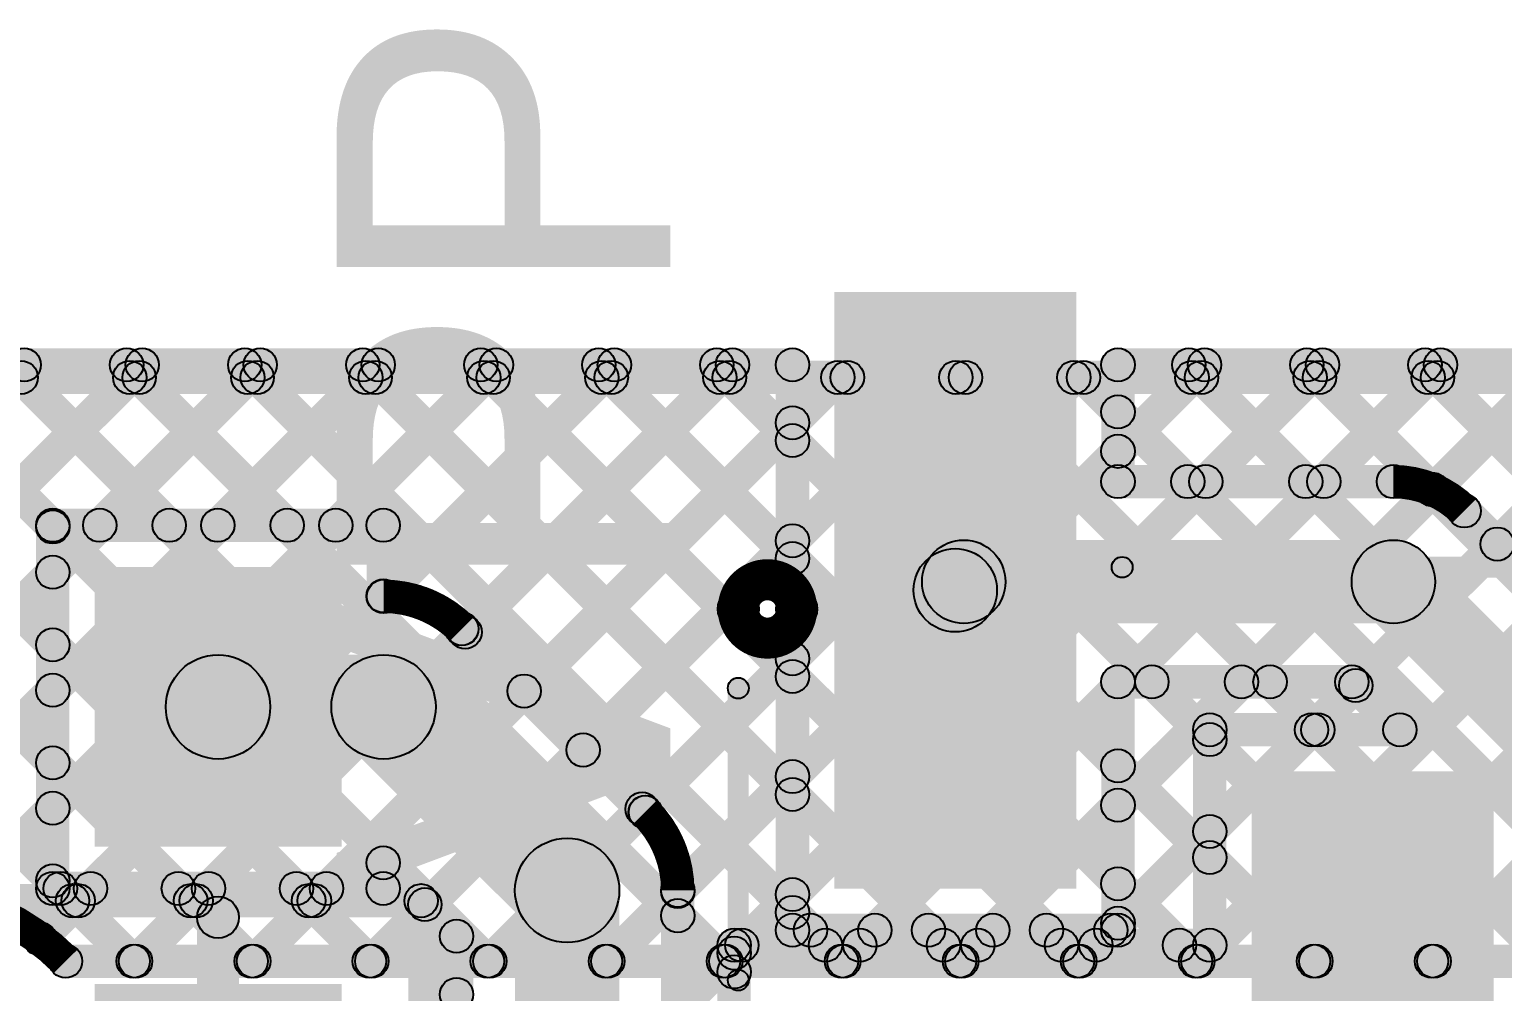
# Model space of a CAD drawing. Header units: millimetres. Extents: x 0.01 to 3.4, y 0.01 to 2.05.
# Drawn here: x 1.2771 to 1.6301, y 1.8177 to 2.0484 of the extents above; entities that cross this region are included whole.
import ezdxf

# ---------------------------------------------------------------- set-up
doc = ezdxf.new("R2010")
doc.units = ezdxf.units.MM
doc.header["$MEASUREMENT"] = 0
for name, color, linetype in [('BottomLayer', 5, 'Continuous'), ('TopLayer', 1, 'Continuous'), ('TopOverlay', 2, 'Continuous'), ('TopPaste', 8, 'Continuous'), ('TopSolder', 216, 'Continuous')]:
    doc.layers.add(name, color=color, linetype=linetype)

# ---------------------------------------------------------------- blocks, each defined once
blk = doc.blocks.new('95293_401A06LF_3')
at = {"layer": 'TopLayer'}
for points in [[(-0.275, 0.125), (-0.225, 0.125), (-0.225, -0.01004), (-0.275, -0.01004)], [(-0.175, 0.01004), (-0.125, 0.01004), (-0.125, -0.125), (-0.175, -0.125)]]:
    blk.add_hatch(color=1, dxfattribs=at).paths.add_polyline_path(points)
at = {"layer": 'TopOverlay'}
h = blk.add_hatch(color=2, dxfattribs=at)
edge = h.paths.add_edge_path()
edge.add_arc((-0.21, 0.063), 0.0025, 0, 360)
for points in [[(-0.21, 0.0605), (-0.21, 0.0655), (-0.09, 0.0655), (-0.09, 0.0605)], [(-0.2995, -0.036), (-0.3045, -0.036), (-0.3045, 0.034), (-0.2995, 0.034)]]:
    blk.add_hatch(color=2, dxfattribs=at).paths.add_polyline_path(points)
h = blk.add_hatch(color=2, dxfattribs=at)
edge = h.paths.add_edge_path()
edge.add_arc((-0.302, 0.053), 0.00492, 0, 360)
h = blk.add_hatch(color=2, dxfattribs=at)
edge = h.paths.add_edge_path()
edge.add_arc((-0.288, 0.053), 0.00492, 0, 360)
h = blk.add_hatch(color=2, dxfattribs=at)
edge = h.paths.add_edge_path()
edge.add_arc((-0.302, 0.034), 0.0025, 0, 360)
h = blk.add_hatch(color=2, dxfattribs=at)
edge = h.paths.add_edge_path()
edge.add_arc((-0.302, -0.036), 0.0025, 0, 360)
at = {"layer": 'TopPaste'}
for points in [[(-0.275, 0.125), (-0.225, 0.125), (-0.225, -0.01004), (-0.275, -0.01004)], [(-0.175, 0.01004), (-0.125, 0.01004), (-0.125, -0.125), (-0.175, -0.125)]]:
    blk.add_hatch(color=8, dxfattribs=at).paths.add_polyline_path(points)
at = {"layer": 'TopSolder'}
for points in [[(-0.279, 0.129), (-0.221, 0.129), (-0.221, -0.01404), (-0.279, -0.01404)], [(-0.179, 0.01404), (-0.121, 0.01404), (-0.121, -0.129), (-0.179, -0.129)]]:
    blk.add_hatch(color=216, dxfattribs=at).paths.add_polyline_path(points)
at = {"layer": 'TopOverlay', "const_width": 0.00984}
blk.add_lwpolyline([(-0.288, 0.053, 1), (-0.302, 0.053, 1)], format="xyb", close=True, dxfattribs=at)
at = {"layer": 'TopOverlay'}
for centre, radius in [((-0.21, 0.063), 0.0025), ((-0.302, 0.053), 0.00492), ((-0.288, 0.053), 0.00492), ((-0.302, 0.034), 0.0025), ((-0.302, -0.036), 0.0025)]:
    blk.add_circle(centre, radius, dxfattribs=at)
blk = doc.blocks.new('LTV_844S_43')
at = {"layer": 'TopLayer'}
blk.add_hatch(color=1, dxfattribs=at).paths.add_polyline_path([(0.20276, 0.32047), (0.15157, 0.32047), (0.15157, 0.37953), (0.20276, 0.37953)])
at = {"layer": 'TopPaste'}
blk.add_hatch(color=8, dxfattribs=at).paths.add_polyline_path([(0.20276, 0.32047), (0.15157, 0.32047), (0.15157, 0.37953), (0.20276, 0.37953)])
at = {"layer": 'TopSolder'}
for points in [[(0.20676, 0.31647), (0.14757, 0.31647), (0.14757, 0.38353), (0.20676, 0.38353)], [(0.20676, 0.21647), (0.14757, 0.21647), (0.14757, 0.28353), (0.20676, 0.28353)]]:
    blk.add_hatch(color=216, dxfattribs=at).paths.add_polyline_path(points)

msp = doc.modelspace()

# ---------------------------------------------------------------- hatches: boundary and pattern name
at = {"layer": 'BottomLayer'}
for points in [[(0.69628, 1.961), (0.69628, 1.969), (2.69172, 1.969), (2.69172, 1.961)], [(1.15919, 1.96217), (1.16485, 1.96783), (1.30485, 1.82783), (1.29919, 1.82217)], [(1.18748, 1.96217), (1.19313, 1.96783), (1.33313, 1.82783), (1.32748, 1.82217)], [(1.21466, 1.87283), (1.209, 1.87848), (1.29834, 1.96783), (1.304, 1.96217)], [(1.21576, 1.96217), (1.22142, 1.96783), (1.36142, 1.82783), (1.35576, 1.82217)], [(1.2288, 1.85869), (1.22314, 1.86434), (1.32663, 1.96783), (1.33229, 1.96217)], [(1.24294, 1.84454), (1.23728, 1.8502), (1.35491, 1.96783), (1.36057, 1.96217)], [(1.24404, 1.96217), (1.2497, 1.96783), (1.3897, 1.82783), (1.38404, 1.82217)], [(1.26347, 1.83679), (1.25782, 1.84245), (1.3832, 1.96783), (1.38885, 1.96217)], [(1.27233, 1.96217), (1.27799, 1.96783), (1.41799, 1.82783), (1.41233, 1.82217)], [(1.2825, 1.82753), (1.27684, 1.83319), (1.41148, 1.96783), (1.41714, 1.96217)], [(1.30542, 1.82217), (1.29977, 1.82783), (1.43977, 1.96783), (1.44542, 1.96217)], [(1.30061, 1.96217), (1.30627, 1.96783), (1.44627, 1.82783), (1.44061, 1.82217)], [(1.33371, 1.82217), (1.32805, 1.82783), (1.46805, 1.96783), (1.47371, 1.96217)], [(1.3289, 1.96217), (1.33455, 1.96783), (1.47455, 1.82783), (1.4689, 1.82217)], [(1.36199, 1.82217), (1.35633, 1.82783), (1.49633, 1.96783), (1.50199, 1.96217)], [(1.35718, 1.96217), (1.36284, 1.96783), (1.50284, 1.82783), (1.49718, 1.82217)], [(1.39028, 1.82217), (1.38462, 1.82783), (1.52462, 1.96783), (1.53028, 1.96217)], [(1.38547, 1.96217), (1.39112, 1.96783), (1.53112, 1.82783), (1.52547, 1.82217)], [(1.41856, 1.82217), (1.4129, 1.82783), (1.5529, 1.96783), (1.55856, 1.96217)], [(1.41375, 1.96217), (1.4194, 1.96783), (1.5594, 1.82783), (1.55375, 1.82217)], [(1.44684, 1.82217), (1.44119, 1.82783), (1.58119, 1.96783), (1.58684, 1.96217)], [(1.44203, 1.96217), (1.44769, 1.96783), (1.58769, 1.82783), (1.58203, 1.82217)], [(1.47513, 1.82217), (1.46947, 1.82783), (1.60947, 1.96783), (1.61513, 1.96217)], [(1.47032, 1.96217), (1.47597, 1.96783), (1.61597, 1.82783), (1.61032, 1.82217)], [(1.50341, 1.82217), (1.49776, 1.82783), (1.63776, 1.96783), (1.64341, 1.96217)], [(1.4986, 1.96217), (1.50426, 1.96783), (1.64426, 1.82783), (1.6386, 1.82217)], [(1.5317, 1.82217), (1.52604, 1.82783), (1.66604, 1.96783), (1.6717, 1.96217)], [(1.52688, 1.96217), (1.53254, 1.96783), (1.66774, 1.83262), (1.66209, 1.82697)], [(1.55998, 1.82217), (1.55432, 1.82783), (1.69432, 1.96783), (1.69998, 1.96217)], [(1.55517, 1.96217), (1.56083, 1.96783), (1.68649, 1.84216), (1.68083, 1.83651)], [(1.58827, 1.82217), (1.58261, 1.82783), (1.72261, 1.96783), (1.72827, 1.96217)], [(1.58345, 1.96217), (1.58911, 1.96783), (1.71395, 1.84298), (1.7083, 1.83733)], [(1.61655, 1.82217), (1.61089, 1.82783), (1.75089, 1.96783), (1.75655, 1.96217)], [(1.61174, 1.96217), (1.61739, 1.96783), (1.75739, 1.82783), (1.75174, 1.82217)], [(1.28581, 1.821), (1.28581, 1.829), (1.65952, 1.829), (1.65952, 1.821)]]:
    msp.add_hatch(color=5, dxfattribs=at).paths.add_polyline_path(points)
h = msp.add_hatch(color=5, dxfattribs=at)
edge = h.paths.add_edge_path()
edge.add_arc((1.27516, 1.965), 0.004, 0, 360)
h = msp.add_hatch(color=5, dxfattribs=at)
edge = h.paths.add_edge_path()
edge.add_arc((1.30117, 1.965), 0.004, 0, 360)
h = msp.add_hatch(color=5, dxfattribs=at)
edge = h.paths.add_edge_path()
edge.add_arc((1.30344, 1.965), 0.004, 0, 360)
h = msp.add_hatch(color=5, dxfattribs=at)
edge = h.paths.add_edge_path()
edge.add_arc((1.32946, 1.965), 0.004, 0, 360)
h = msp.add_hatch(color=5, dxfattribs=at)
edge = h.paths.add_edge_path()
edge.add_arc((1.33173, 1.965), 0.004, 0, 360)
h = msp.add_hatch(color=5, dxfattribs=at)
edge = h.paths.add_edge_path()
edge.add_arc((1.35774, 1.965), 0.004, 0, 360)
h = msp.add_hatch(color=5, dxfattribs=at)
edge = h.paths.add_edge_path()
edge.add_arc((1.36001, 1.965), 0.004, 0, 360)
h = msp.add_hatch(color=5, dxfattribs=at)
edge = h.paths.add_edge_path()
edge.add_arc((1.38603, 1.965), 0.004, 0, 360)
h = msp.add_hatch(color=5, dxfattribs=at)
edge = h.paths.add_edge_path()
edge.add_arc((1.38829, 1.965), 0.004, 0, 360)
h = msp.add_hatch(color=5, dxfattribs=at)
edge = h.paths.add_edge_path()
edge.add_arc((1.41431, 1.965), 0.004, 0, 360)
h = msp.add_hatch(color=5, dxfattribs=at)
edge = h.paths.add_edge_path()
edge.add_arc((1.41658, 1.965), 0.004, 0, 360)
h = msp.add_hatch(color=5, dxfattribs=at)
edge = h.paths.add_edge_path()
edge.add_arc((1.44259, 1.965), 0.004, 0, 360)
h = msp.add_hatch(color=5, dxfattribs=at)
edge = h.paths.add_edge_path()
edge.add_arc((1.44486, 1.965), 0.004, 0, 360)
h = msp.add_hatch(color=5, dxfattribs=at)
edge = h.paths.add_edge_path()
edge.add_arc((1.47088, 1.965), 0.004, 0, 360)
h = msp.add_hatch(color=5, dxfattribs=at)
edge = h.paths.add_edge_path()
edge.add_arc((1.47314, 1.965), 0.004, 0, 360)
h = msp.add_hatch(color=5, dxfattribs=at)
edge = h.paths.add_edge_path()
edge.add_arc((1.49916, 1.965), 0.004, 0, 360)
h = msp.add_hatch(color=5, dxfattribs=at)
edge = h.paths.add_edge_path()
edge.add_arc((1.50143, 1.965), 0.004, 0, 360)
h = msp.add_hatch(color=5, dxfattribs=at)
edge = h.paths.add_edge_path()
edge.add_arc((1.52745, 1.965), 0.004, 0, 360)
h = msp.add_hatch(color=5, dxfattribs=at)
edge = h.paths.add_edge_path()
edge.add_arc((1.52971, 1.965), 0.004, 0, 360)
h = msp.add_hatch(color=5, dxfattribs=at)
edge = h.paths.add_edge_path()
edge.add_arc((1.55573, 1.965), 0.004, 0, 360)
h = msp.add_hatch(color=5, dxfattribs=at)
edge = h.paths.add_edge_path()
edge.add_arc((1.558, 1.965), 0.004, 0, 360)
h = msp.add_hatch(color=5, dxfattribs=at)
edge = h.paths.add_edge_path()
edge.add_arc((1.58402, 1.965), 0.004, 0, 360)
h = msp.add_hatch(color=5, dxfattribs=at)
edge = h.paths.add_edge_path()
edge.add_arc((1.58628, 1.965), 0.004, 0, 360)
h = msp.add_hatch(color=5, dxfattribs=at)
edge = h.paths.add_edge_path()
edge.add_arc((1.6123, 1.965), 0.004, 0, 360)
h = msp.add_hatch(color=5, dxfattribs=at)
edge = h.paths.add_edge_path()
edge.add_arc((1.61457, 1.965), 0.004, 0, 360)
h = msp.add_hatch(color=5, dxfattribs=at)
edge = h.paths.add_edge_path()
edge.add_arc((1.27967, 1.83036), 0.004, 0, 360)
h = msp.add_hatch(color=5, dxfattribs=at)
edge = h.paths.add_edge_path()
edge.add_arc((1.28581, 1.825), 0.004, 0, 360)
h = msp.add_hatch(color=5, dxfattribs=at)
edge = h.paths.add_edge_path()
edge.add_arc((1.28581, 1.825), 0.004, 0, 360)
h = msp.add_hatch(color=5, dxfattribs=at)
edge = h.paths.add_edge_path()
edge.add_arc((1.30202, 1.825), 0.004, 0, 360)
h = msp.add_hatch(color=5, dxfattribs=at)
edge = h.paths.add_edge_path()
edge.add_arc((1.30259, 1.825), 0.004, 0, 360)
h = msp.add_hatch(color=5, dxfattribs=at)
edge = h.paths.add_edge_path()
edge.add_arc((1.3303, 1.825), 0.004, 0, 360)
h = msp.add_hatch(color=5, dxfattribs=at)
edge = h.paths.add_edge_path()
edge.add_arc((1.33088, 1.825), 0.004, 0, 360)
h = msp.add_hatch(color=5, dxfattribs=at)
edge = h.paths.add_edge_path()
edge.add_arc((1.35859, 1.825), 0.004, 0, 360)
h = msp.add_hatch(color=5, dxfattribs=at)
edge = h.paths.add_edge_path()
edge.add_arc((1.35916, 1.825), 0.004, 0, 360)
h = msp.add_hatch(color=5, dxfattribs=at)
edge = h.paths.add_edge_path()
edge.add_arc((1.38687, 1.825), 0.004, 0, 360)
h = msp.add_hatch(color=5, dxfattribs=at)
edge = h.paths.add_edge_path()
edge.add_arc((1.38745, 1.825), 0.004, 0, 360)
h = msp.add_hatch(color=5, dxfattribs=at)
edge = h.paths.add_edge_path()
edge.add_arc((1.41516, 1.825), 0.004, 0, 360)
h = msp.add_hatch(color=5, dxfattribs=at)
edge = h.paths.add_edge_path()
edge.add_arc((1.41573, 1.825), 0.004, 0, 360)
h = msp.add_hatch(color=5, dxfattribs=at)
edge = h.paths.add_edge_path()
edge.add_arc((1.44344, 1.825), 0.004, 0, 360)
h = msp.add_hatch(color=5, dxfattribs=at)
edge = h.paths.add_edge_path()
edge.add_arc((1.44402, 1.825), 0.004, 0, 360)
h = msp.add_hatch(color=5, dxfattribs=at)
edge = h.paths.add_edge_path()
edge.add_arc((1.47173, 1.825), 0.004, 0, 360)
h = msp.add_hatch(color=5, dxfattribs=at)
edge = h.paths.add_edge_path()
edge.add_arc((1.4723, 1.825), 0.004, 0, 360)
h = msp.add_hatch(color=5, dxfattribs=at)
edge = h.paths.add_edge_path()
edge.add_arc((1.50001, 1.825), 0.004, 0, 360)
h = msp.add_hatch(color=5, dxfattribs=at)
edge = h.paths.add_edge_path()
edge.add_arc((1.50058, 1.825), 0.004, 0, 360)
h = msp.add_hatch(color=5, dxfattribs=at)
edge = h.paths.add_edge_path()
edge.add_arc((1.52829, 1.825), 0.004, 0, 360)
h = msp.add_hatch(color=5, dxfattribs=at)
edge = h.paths.add_edge_path()
edge.add_arc((1.52887, 1.825), 0.004, 0, 360)
h = msp.add_hatch(color=5, dxfattribs=at)
edge = h.paths.add_edge_path()
edge.add_arc((1.55658, 1.825), 0.004, 0, 360)
h = msp.add_hatch(color=5, dxfattribs=at)
edge = h.paths.add_edge_path()
edge.add_arc((1.55715, 1.825), 0.004, 0, 360)
h = msp.add_hatch(color=5, dxfattribs=at)
edge = h.paths.add_edge_path()
edge.add_arc((1.58486, 1.825), 0.004, 0, 360)
h = msp.add_hatch(color=5, dxfattribs=at)
edge = h.paths.add_edge_path()
edge.add_arc((1.58544, 1.825), 0.004, 0, 360)
h = msp.add_hatch(color=5, dxfattribs=at)
edge = h.paths.add_edge_path()
edge.add_arc((1.61314, 1.825), 0.004, 0, 360)
h = msp.add_hatch(color=5, dxfattribs=at)
edge = h.paths.add_edge_path()
edge.add_arc((1.61372, 1.825), 0.004, 0, 360)
at = {"layer": 'TopLayer'}
for points in [[(0.69412, 1.964), (0.69412, 1.972), (1.46, 1.972), (1.46, 1.964)], [(1.01042, 1.66859), (1.00476, 1.67425), (1.30134, 1.97083), (1.307, 1.96517)], [(1.01042, 1.69687), (1.00476, 1.70253), (1.27306, 1.97083), (1.27872, 1.96517)], [(1.15619, 1.96517), (1.16185, 1.97083), (1.28557, 1.84711), (1.27991, 1.84145)], [(1.18448, 1.96517), (1.19013, 1.97083), (1.28557, 1.87539), (1.27991, 1.86974)], [(1.21276, 1.96517), (1.21842, 1.97083), (1.28557, 1.90368), (1.27991, 1.89802)], [(1.24104, 1.96517), (1.2467, 1.97083), (1.28557, 1.93196), (1.27991, 1.9263)], [(1.26933, 1.96517), (1.27499, 1.97083), (1.31346, 1.93236), (1.3078, 1.9267)], [(1.29681, 1.9267), (1.29116, 1.93236), (1.32963, 1.97083), (1.33529, 1.96517)], [(1.29761, 1.96517), (1.30327, 1.97083), (1.34174, 1.93236), (1.33609, 1.9267)], [(1.3251, 1.9267), (1.31944, 1.93236), (1.35791, 1.97083), (1.36357, 1.96517)], [(1.3259, 1.96517), (1.33155, 1.97083), (1.46283, 1.83955), (1.45717, 1.8339)], [(1.35338, 1.9267), (1.34772, 1.93236), (1.3862, 1.97083), (1.39185, 1.96517)], [(1.35418, 1.96517), (1.35984, 1.97083), (1.46283, 1.86784), (1.45717, 1.86218)], [(1.36475, 1.90978), (1.35909, 1.91544), (1.41448, 1.97083), (1.42014, 1.96517)], [(1.38436, 1.90111), (1.37871, 1.90677), (1.44277, 1.97083), (1.44842, 1.96517)], [(1.38247, 1.96517), (1.38812, 1.97083), (1.46283, 1.89612), (1.45717, 1.89047)], [(1.41075, 1.96517), (1.4164, 1.97083), (1.46283, 1.9244), (1.45717, 1.91875)], [(1.43903, 1.96517), (1.44469, 1.97083), (1.46283, 1.95269), (1.45717, 1.94703)], [(1.54083, 1.94444), (1.53517, 1.9501), (1.5559, 1.97083), (1.56156, 1.96517)], [(1.538, 1.964), (1.538, 1.972), (1.65, 1.972), (1.65, 1.964)], [(1.55217, 1.96517), (1.55783, 1.97083), (1.58583, 1.94283), (1.58017, 1.93717)], [(1.56184, 1.93717), (1.55619, 1.94283), (1.58419, 1.97083), (1.58984, 1.96517)], [(1.58045, 1.96517), (1.58611, 1.97083), (1.61588, 1.94105), (1.61023, 1.9354)], [(1.59013, 1.93717), (1.58447, 1.94283), (1.61247, 1.97083), (1.61813, 1.96517)], [(1.60874, 1.96517), (1.61439, 1.97083), (1.65283, 1.93239), (1.64717, 1.92674)], [(1.61641, 1.93517), (1.61076, 1.94083), (1.64076, 1.97083), (1.64641, 1.96517)], [(1.464, 1.83244), (1.456, 1.83244), (1.456, 1.968), (1.464, 1.968)], [(1.542, 1.94), (1.534, 1.94), (1.534, 1.968), (1.542, 1.968)], [(1.53517, 1.95388), (1.54083, 1.95954), (1.55754, 1.94283), (1.55188, 1.93717)], [(1.39851, 1.88697), (1.39285, 1.89263), (1.45717, 1.95695), (1.46283, 1.95129)], [(1.63173, 1.92221), (1.62608, 1.92786), (1.64717, 1.94896), (1.65283, 1.9433)], [(1.538, 1.936), (1.538, 1.944), (1.604, 1.944), (1.604, 1.936)], [(1.61814, 1.93014), (1.6238, 1.9358), (1.65283, 1.90677), (1.64717, 1.90111)], [(1.28274, 1.92553), (1.28274, 1.93353), (1.36192, 1.93353), (1.36192, 1.92553)], [(1.28674, 1.84247), (1.27874, 1.84247), (1.27874, 1.92953), (1.28674, 1.92953)], [(1.36592, 1.9125), (1.35792, 1.9125), (1.35792, 1.92953), (1.36592, 1.92953)], [(1.41265, 1.87283), (1.40699, 1.87849), (1.45717, 1.92867), (1.46283, 1.92301)], [(1.50104, 1.906), (1.50104, 1.926), (1.604, 1.926), (1.604, 1.906)], [(1.01042, 1.64031), (1.00476, 1.64596), (1.27991, 1.92111), (1.28557, 1.91545)], [(1.50607, 1.90689), (1.49193, 1.92103), (1.49397, 1.92307), (1.50811, 1.90893)], [(1.59693, 1.90893), (1.61107, 1.92307), (1.65657, 1.87757), (1.64243, 1.86343)], [(1.37794, 1.90188), (1.3836, 1.90753), (1.42753, 1.8636), (1.42188, 1.85794)], [(1.42679, 1.85869), (1.42113, 1.86434), (1.45717, 1.90038), (1.46283, 1.89472)], [(1.32233, 1.8735), (1.32233, 1.8985), (1.362, 1.8985), (1.362, 1.8735)], [(1.538, 1.888), (1.538, 1.896), (1.59406, 1.896), (1.59406, 1.888)], [(1.23531, 1.83691), (1.22965, 1.84257), (1.27991, 1.89283), (1.28557, 1.88717)], [(1.35316, 1.87716), (1.37084, 1.89484), (1.41484, 1.85084), (1.39716, 1.83316)], [(1.54083, 1.85959), (1.53517, 1.86524), (1.56476, 1.89483), (1.57041, 1.88917)], [(1.54332, 1.88917), (1.54897, 1.89483), (1.56283, 1.88097), (1.55717, 1.87532)], [(1.5716, 1.88917), (1.57726, 1.89483), (1.58874, 1.88335), (1.58308, 1.87769)], [(1.58722, 1.87769), (1.58156, 1.88335), (1.59214, 1.89392), (1.59779, 1.88827)], [(1.59123, 1.88917), (1.59689, 1.89483), (1.60837, 1.88335), (1.60271, 1.87769)], [(1.542, 1.83244), (1.534, 1.83244), (1.534, 1.892), (1.542, 1.892)], [(1.56, 1.87652), (1.56, 1.88452), (1.60554, 1.88452), (1.60554, 1.87652)], [(1.564, 1.82885), (1.556, 1.82885), (1.556, 1.88052), (1.564, 1.88052)], [(1.53517, 1.86903), (1.54083, 1.87469), (1.56283, 1.85269), (1.55717, 1.84703)], [(1.43533, 1.83894), (1.42967, 1.8446), (1.45717, 1.8721), (1.46283, 1.86644)], [(1.26347, 1.83679), (1.25782, 1.84245), (1.27991, 1.86454), (1.28557, 1.85889)], [(1.54083, 1.8313), (1.53517, 1.83696), (1.55717, 1.85896), (1.56283, 1.8533)], [(1.35909, 1.84577), (1.36475, 1.85143), (1.37382, 1.84236), (1.36817, 1.8367)], [(1.28274, 1.83847), (1.28274, 1.84647), (1.36192, 1.84647), (1.36192, 1.83847)], [(1.36592, 1.84247), (1.35792, 1.84247), (1.35792, 1.8486), (1.36592, 1.8486)], [(1.53517, 1.84075), (1.54083, 1.8464), (1.55556, 1.83168), (1.5499, 1.82602)], [(1.27274, 1.83553), (1.27274, 1.84353), (1.371, 1.84353), (1.371, 1.83553)], [(1.28172, 1.83964), (1.28738, 1.8453), (1.29032, 1.84236), (1.28466, 1.8367)], [(1.29167, 1.8367), (1.28601, 1.84236), (1.28895, 1.8453), (1.29461, 1.83964)], [(1.31, 1.83964), (1.31566, 1.8453), (1.31861, 1.84236), (1.31295, 1.8367)], [(1.31995, 1.8367), (1.31429, 1.84236), (1.31724, 1.8453), (1.32289, 1.83964)], [(1.33829, 1.83964), (1.34395, 1.8453), (1.34689, 1.84236), (1.34123, 1.8367)], [(1.34823, 1.8367), (1.34258, 1.84236), (1.34552, 1.8453), (1.35118, 1.83964)], [(1.45069, 1.82602), (1.44503, 1.83168), (1.45717, 1.84381), (1.46283, 1.83816)], [(1.36909, 1.83577), (1.37475, 1.84143), (1.38233, 1.83385), (1.37667, 1.82819)], [(1.4185, 1.701), (1.3935, 1.701), (1.3935, 1.842), (1.4185, 1.842)], [(1.4365, 1.74), (1.4285, 1.74), (1.4285, 1.842), (1.4365, 1.842)], [(1.45717, 1.8339), (1.46283, 1.83955), (1.46711, 1.83527), (1.46146, 1.82961)], [(1.37592, 1.73247), (1.36792, 1.73247), (1.36792, 1.8386), (1.37592, 1.8386)], [(1.42967, 1.83311), (1.43533, 1.83877), (1.44883, 1.82527), (1.44317, 1.81961)], [(1.46, 1.82844), (1.46, 1.83644), (1.538, 1.83644), (1.538, 1.82844)], [(1.32733, 1.786), (1.31733, 1.786), (1.31733, 1.83553), (1.32733, 1.83553)], [(1.446, 1.82485), (1.446, 1.83285), (1.56, 1.83285), (1.56, 1.82485)], [(1.46146, 1.82961), (1.46711, 1.83527), (1.47071, 1.83168), (1.46505, 1.82602)], [(1.47898, 1.82602), (1.47332, 1.83168), (1.47691, 1.83527), (1.48257, 1.82961)], [(1.48974, 1.82961), (1.4954, 1.83527), (1.49899, 1.83168), (1.49333, 1.82602)], [(1.50726, 1.82602), (1.5016, 1.83168), (1.5052, 1.83527), (1.51085, 1.82961)], [(1.51803, 1.82961), (1.52368, 1.83527), (1.52728, 1.83168), (1.52162, 1.82602)], [(1.53554, 1.82602), (1.52989, 1.83168), (1.53348, 1.83527), (1.53914, 1.82961)], [(1.3835, 1.74), (1.3755, 1.74), (1.3755, 1.83102), (1.3835, 1.83102)], [(1.43533, 1.81066), (1.42967, 1.81631), (1.44317, 1.82981), (1.44883, 1.82416)], [(1.45, 1.7), (1.442, 1.7), (1.442, 1.82885), (1.45, 1.82885)], [(1.37475, 1.80665), (1.36909, 1.8123), (1.37667, 1.81988), (1.38233, 1.81422)]]:
    msp.add_hatch(color=1, dxfattribs=at).paths.add_polyline_path(points)
h = msp.add_hatch(color=1, dxfattribs=at)
edge = h.paths.add_edge_path()
edge.add_arc((1.27589, 1.968), 0.004, 0, 360)
h = msp.add_hatch(color=1, dxfattribs=at)
edge = h.paths.add_edge_path()
edge.add_arc((1.30044, 1.968), 0.004, 0, 360)
h = msp.add_hatch(color=1, dxfattribs=at)
edge = h.paths.add_edge_path()
edge.add_arc((1.30417, 1.968), 0.004, 0, 360)
h = msp.add_hatch(color=1, dxfattribs=at)
edge = h.paths.add_edge_path()
edge.add_arc((1.32873, 1.968), 0.004, 0, 360)
h = msp.add_hatch(color=1, dxfattribs=at)
edge = h.paths.add_edge_path()
edge.add_arc((1.33246, 1.968), 0.004, 0, 360)
h = msp.add_hatch(color=1, dxfattribs=at)
edge = h.paths.add_edge_path()
edge.add_arc((1.35701, 1.968), 0.004, 0, 360)
h = msp.add_hatch(color=1, dxfattribs=at)
edge = h.paths.add_edge_path()
edge.add_arc((1.36074, 1.968), 0.004, 0, 360)
h = msp.add_hatch(color=1, dxfattribs=at)
edge = h.paths.add_edge_path()
edge.add_arc((1.38529, 1.968), 0.004, 0, 360)
h = msp.add_hatch(color=1, dxfattribs=at)
edge = h.paths.add_edge_path()
edge.add_arc((1.38903, 1.968), 0.004, 0, 360)
h = msp.add_hatch(color=1, dxfattribs=at)
edge = h.paths.add_edge_path()
edge.add_arc((1.41358, 1.968), 0.004, 0, 360)
h = msp.add_hatch(color=1, dxfattribs=at)
edge = h.paths.add_edge_path()
edge.add_arc((1.41731, 1.968), 0.004, 0, 360)
h = msp.add_hatch(color=1, dxfattribs=at)
edge = h.paths.add_edge_path()
edge.add_arc((1.44186, 1.968), 0.004, 0, 360)
h = msp.add_hatch(color=1, dxfattribs=at)
edge = h.paths.add_edge_path()
edge.add_arc((1.44559, 1.968), 0.004, 0, 360)
h = msp.add_hatch(color=1, dxfattribs=at)
edge = h.paths.add_edge_path()
edge.add_arc((1.46, 1.968), 0.004, 0, 360)
h = msp.add_hatch(color=1, dxfattribs=at)
edge = h.paths.add_edge_path()
edge.add_arc((1.46, 1.968), 0.004, 0, 360)
h = msp.add_hatch(color=1, dxfattribs=at)
edge = h.paths.add_edge_path()
edge.add_arc((1.538, 1.968), 0.004, 0, 360)
h = msp.add_hatch(color=1, dxfattribs=at)
edge = h.paths.add_edge_path()
edge.add_arc((1.538, 1.968), 0.004, 0, 360)
h = msp.add_hatch(color=1, dxfattribs=at)
edge = h.paths.add_edge_path()
edge.add_arc((1.555, 1.968), 0.004, 0, 360)
h = msp.add_hatch(color=1, dxfattribs=at)
edge = h.paths.add_edge_path()
edge.add_arc((1.55873, 1.968), 0.004, 0, 360)
h = msp.add_hatch(color=1, dxfattribs=at)
edge = h.paths.add_edge_path()
edge.add_arc((1.58328, 1.968), 0.004, 0, 360)
h = msp.add_hatch(color=1, dxfattribs=at)
edge = h.paths.add_edge_path()
edge.add_arc((1.58702, 1.968), 0.004, 0, 360)
h = msp.add_hatch(color=1, dxfattribs=at)
edge = h.paths.add_edge_path()
edge.add_arc((1.61157, 1.968), 0.004, 0, 360)
h = msp.add_hatch(color=1, dxfattribs=at)
edge = h.paths.add_edge_path()
edge.add_arc((1.6153, 1.968), 0.004, 0, 360)
h = msp.add_hatch(color=1, dxfattribs=at)
edge = h.paths.add_edge_path()
edge.add_arc((1.538, 1.95671), 0.004, 0, 360)
h = msp.add_hatch(color=1, dxfattribs=at)
edge = h.paths.add_edge_path()
edge.add_arc((1.46, 1.95412), 0.004, 0, 360)
h = msp.add_hatch(color=1, dxfattribs=at)
edge = h.paths.add_edge_path()
edge.add_arc((1.46, 1.94986), 0.004, 0, 360)
h = msp.add_hatch(color=1, dxfattribs=at)
edge = h.paths.add_edge_path()
edge.add_arc((1.538, 1.94727), 0.004, 0, 360)
h = msp.add_hatch(color=1, dxfattribs=at)
edge = h.paths.add_edge_path()
edge.add_arc((1.538, 1.94), 0.004, 0, 360)
h = msp.add_hatch(color=1, dxfattribs=at)
edge = h.paths.add_edge_path()
edge.add_arc((1.538, 1.94), 0.004, 0, 360)
h = msp.add_hatch(color=1, dxfattribs=at)
edge = h.paths.add_edge_path()
edge.add_arc((1.55471, 1.94), 0.004, 0, 360)
h = msp.add_hatch(color=1, dxfattribs=at)
edge = h.paths.add_edge_path()
edge.add_arc((1.55902, 1.94), 0.004, 0, 360)
h = msp.add_hatch(color=1, dxfattribs=at)
edge = h.paths.add_edge_path()
edge.add_arc((1.583, 1.94), 0.004, 0, 360)
h = msp.add_hatch(color=1, dxfattribs=at)
edge = h.paths.add_edge_path()
edge.add_arc((1.5873, 1.94), 0.004, 0, 360)
h = msp.add_hatch(color=1, dxfattribs=at)
edge = h.paths.add_edge_path()
edge.add_arc((1.604, 1.94), 0.004, 0, 360)
h = msp.add_hatch(color=1, dxfattribs=at)
edge = h.paths.add_edge_path()
edge.add_arc((1.604, 1.94), 0.004, 0, 360)
h = msp.add_hatch(color=1, dxfattribs=at)
edge = h.paths.add_edge_path()
edge.add_arc((1.604, 1.94), 0.004, 0, 360)
h = msp.add_hatch(color=1, dxfattribs=at)
edge = h.paths.add_edge_path()
edge.add_arc((1.61306, 1.93823), 0.004, 0, 360)
h = msp.add_hatch(color=1, dxfattribs=at)
edge = h.paths.add_edge_path()
edge.add_arc((1.61359, 1.938), 0.004, 0, 360)
h = msp.add_hatch(color=1, dxfattribs=at)
edge = h.paths.add_edge_path()
edge.add_arc((1.62097, 1.93297), 0.004, 0, 360)
h = msp.add_hatch(color=1, dxfattribs=at)
edge = h.paths.add_edge_path()
edge.add_arc((1.62097, 1.93297), 0.004, 0, 360)
h = msp.add_hatch(color=1, dxfattribs=at)
edge = h.paths.add_edge_path()
edge.add_arc((1.62097, 1.93297), 0.004, 0, 360)
h = msp.add_hatch(color=1, dxfattribs=at)
edge = h.paths.add_edge_path()
edge.add_arc((1.28274, 1.92953), 0.004, 0, 360)
h = msp.add_hatch(color=1, dxfattribs=at)
edge = h.paths.add_edge_path()
edge.add_arc((1.28274, 1.92953), 0.004, 0, 360)
h = msp.add_hatch(color=1, dxfattribs=at)
edge = h.paths.add_edge_path()
edge.add_arc((1.28274, 1.92913), 0.004, 0, 360)
h = msp.add_hatch(color=1, dxfattribs=at)
edge = h.paths.add_edge_path()
edge.add_arc((1.29398, 1.92953), 0.004, 0, 360)
h = msp.add_hatch(color=1, dxfattribs=at)
edge = h.paths.add_edge_path()
edge.add_arc((1.31063, 1.92953), 0.004, 0, 360)
h = msp.add_hatch(color=1, dxfattribs=at)
edge = h.paths.add_edge_path()
edge.add_arc((1.32227, 1.92953), 0.004, 0, 360)
h = msp.add_hatch(color=1, dxfattribs=at)
edge = h.paths.add_edge_path()
edge.add_arc((1.33891, 1.92953), 0.004, 0, 360)
h = msp.add_hatch(color=1, dxfattribs=at)
edge = h.paths.add_edge_path()
edge.add_arc((1.35055, 1.92953), 0.004, 0, 360)
h = msp.add_hatch(color=1, dxfattribs=at)
edge = h.paths.add_edge_path()
edge.add_arc((1.36192, 1.92953), 0.004, 0, 360)
h = msp.add_hatch(color=1, dxfattribs=at)
edge = h.paths.add_edge_path()
edge.add_arc((1.36192, 1.92953), 0.004, 0, 360)
h = msp.add_hatch(color=1, dxfattribs=at)
edge = h.paths.add_edge_path()
edge.add_arc((1.46, 1.92584), 0.004, 0, 360)
h = msp.add_hatch(color=1, dxfattribs=at)
edge = h.paths.add_edge_path()
edge.add_arc((1.6289, 1.92504), 0.004, 0, 360)
h = msp.add_hatch(color=1, dxfattribs=at)
edge = h.paths.add_edge_path()
edge.add_arc((1.46, 1.92158), 0.004, 0, 360)
h = msp.add_hatch(color=1, dxfattribs=at)
edge = h.paths.add_edge_path()
edge.add_arc((1.499, 1.91396), 0.01, 0, 360)
h = msp.add_hatch(color=1, dxfattribs=at)
edge = h.paths.add_edge_path()
edge.add_arc((1.50104, 1.916), 0.01, 0, 360)
h = msp.add_hatch(color=1, dxfattribs=at)
edge = h.paths.add_edge_path()
edge.add_arc((1.50104, 1.916), 0.01, 0, 360)
h = msp.add_hatch(color=1, dxfattribs=at)
edge = h.paths.add_edge_path()
edge.add_arc((1.604, 1.916), 0.01, 0, 360)
h = msp.add_hatch(color=1, dxfattribs=at)
edge = h.paths.add_edge_path()
edge.add_arc((1.604, 1.916), 0.01, 0, 360)
h = msp.add_hatch(color=1, dxfattribs=at)
edge = h.paths.add_edge_path()
edge.add_arc((1.28274, 1.91828), 0.004, 0, 360)
h = msp.add_hatch(color=1, dxfattribs=at)
edge = h.paths.add_edge_path()
edge.add_arc((1.36192, 1.91261), 0.004, 0, 360)
h = msp.add_hatch(color=1, dxfattribs=at)
edge = h.paths.add_edge_path()
edge.add_arc((1.36192, 1.9125), 0.004, 0, 360)
h = msp.add_hatch(color=1, dxfattribs=at)
edge = h.paths.add_edge_path()
edge.add_arc((1.362, 1.9125), 0.004, 0, 360)
h = msp.add_hatch(color=1, dxfattribs=at)
edge = h.paths.add_edge_path()
edge.add_arc((1.362, 1.9125), 0.004, 0, 360)
h = msp.add_hatch(color=1, dxfattribs=at)
edge = h.paths.add_edge_path()
edge.add_arc((1.38074, 1.90474), 0.004, 0, 360)
h = msp.add_hatch(color=1, dxfattribs=at)
edge = h.paths.add_edge_path()
edge.add_arc((1.38077, 1.9047), 0.004, 0, 360)
h = msp.add_hatch(color=1, dxfattribs=at)
edge = h.paths.add_edge_path()
edge.add_arc((1.38077, 1.9047), 0.004, 0, 360)
h = msp.add_hatch(color=1, dxfattribs=at)
edge = h.paths.add_edge_path()
edge.add_arc((1.38154, 1.90394), 0.004, 0, 360)
h = msp.add_hatch(color=1, dxfattribs=at)
edge = h.paths.add_edge_path()
edge.add_arc((1.28274, 1.90085), 0.004, 0, 360)
h = msp.add_hatch(color=1, dxfattribs=at)
edge = h.paths.add_edge_path()
edge.add_arc((1.46, 1.89755), 0.004, 0, 360)
h = msp.add_hatch(color=1, dxfattribs=at)
edge = h.paths.add_edge_path()
edge.add_arc((1.32233, 1.886), 0.0125, 0, 360)
h = msp.add_hatch(color=1, dxfattribs=at)
edge = h.paths.add_edge_path()
edge.add_arc((1.362, 1.886), 0.0125, 0, 360)
h = msp.add_hatch(color=1, dxfattribs=at)
edge = h.paths.add_edge_path()
edge.add_arc((1.362, 1.886), 0.0125, 0, 360)
h = msp.add_hatch(color=1, dxfattribs=at)
edge = h.paths.add_edge_path()
edge.add_arc((1.46, 1.89329), 0.004, 0, 360)
h = msp.add_hatch(color=1, dxfattribs=at)
edge = h.paths.add_edge_path()
edge.add_arc((1.538, 1.892), 0.004, 0, 360)
h = msp.add_hatch(color=1, dxfattribs=at)
edge = h.paths.add_edge_path()
edge.add_arc((1.538, 1.892), 0.004, 0, 360)
h = msp.add_hatch(color=1, dxfattribs=at)
edge = h.paths.add_edge_path()
edge.add_arc((1.54614, 1.892), 0.004, 0, 360)
h = msp.add_hatch(color=1, dxfattribs=at)
edge = h.paths.add_edge_path()
edge.add_arc((1.56758, 1.892), 0.004, 0, 360)
h = msp.add_hatch(color=1, dxfattribs=at)
edge = h.paths.add_edge_path()
edge.add_arc((1.57443, 1.892), 0.004, 0, 360)
h = msp.add_hatch(color=1, dxfattribs=at)
edge = h.paths.add_edge_path()
edge.add_arc((1.59406, 1.892), 0.004, 0, 360)
h = msp.add_hatch(color=1, dxfattribs=at)
edge = h.paths.add_edge_path()
edge.add_arc((1.59406, 1.892), 0.004, 0, 360)
h = msp.add_hatch(color=1, dxfattribs=at)
edge = h.paths.add_edge_path()
edge.add_arc((1.28274, 1.89), 0.004, 0, 360)
h = msp.add_hatch(color=1, dxfattribs=at)
edge = h.paths.add_edge_path()
edge.add_arc((1.39568, 1.8898), 0.004, 0, 360)
h = msp.add_hatch(color=1, dxfattribs=at)
edge = h.paths.add_edge_path()
edge.add_arc((1.59496, 1.8911), 0.004, 0, 360)
h = msp.add_hatch(color=1, dxfattribs=at)
edge = h.paths.add_edge_path()
edge.add_arc((1.56, 1.88052), 0.004, 0, 360)
h = msp.add_hatch(color=1, dxfattribs=at)
edge = h.paths.add_edge_path()
edge.add_arc((1.56, 1.88052), 0.004, 0, 360)
h = msp.add_hatch(color=1, dxfattribs=at)
edge = h.paths.add_edge_path()
edge.add_arc((1.56, 1.87814), 0.004, 0, 360)
h = msp.add_hatch(color=1, dxfattribs=at)
edge = h.paths.add_edge_path()
edge.add_arc((1.58439, 1.88052), 0.004, 0, 360)
h = msp.add_hatch(color=1, dxfattribs=at)
edge = h.paths.add_edge_path()
edge.add_arc((1.58591, 1.88052), 0.004, 0, 360)
h = msp.add_hatch(color=1, dxfattribs=at)
edge = h.paths.add_edge_path()
edge.add_arc((1.60554, 1.88052), 0.004, 0, 360)
h = msp.add_hatch(color=1, dxfattribs=at)
edge = h.paths.add_edge_path()
edge.add_arc((1.60554, 1.88052), 0.004, 0, 360)
h = msp.add_hatch(color=1, dxfattribs=at)
edge = h.paths.add_edge_path()
edge.add_arc((1.40982, 1.87566), 0.004, 0, 360)
h = msp.add_hatch(color=1, dxfattribs=at)
edge = h.paths.add_edge_path()
edge.add_arc((1.28274, 1.87256), 0.004, 0, 360)
h = msp.add_hatch(color=1, dxfattribs=at)
edge = h.paths.add_edge_path()
edge.add_arc((1.538, 1.87186), 0.004, 0, 360)
h = msp.add_hatch(color=1, dxfattribs=at)
edge = h.paths.add_edge_path()
edge.add_arc((1.46, 1.86927), 0.004, 0, 360)
h = msp.add_hatch(color=1, dxfattribs=at)
edge = h.paths.add_edge_path()
edge.add_arc((1.46, 1.86501), 0.004, 0, 360)
h = msp.add_hatch(color=1, dxfattribs=at)
edge = h.paths.add_edge_path()
edge.add_arc((1.28274, 1.86171), 0.004, 0, 360)
h = msp.add_hatch(color=1, dxfattribs=at)
edge = h.paths.add_edge_path()
edge.add_arc((1.42396, 1.86151), 0.004, 0, 360)
h = msp.add_hatch(color=1, dxfattribs=at)
edge = h.paths.add_edge_path()
edge.add_arc((1.4247, 1.86077), 0.004, 0, 360)
h = msp.add_hatch(color=1, dxfattribs=at)
edge = h.paths.add_edge_path()
edge.add_arc((1.4247, 1.86077), 0.004, 0, 360)
h = msp.add_hatch(color=1, dxfattribs=at)
edge = h.paths.add_edge_path()
edge.add_arc((1.42474, 1.86074), 0.004, 0, 360)
h = msp.add_hatch(color=1, dxfattribs=at)
edge = h.paths.add_edge_path()
edge.add_arc((1.538, 1.86242), 0.004, 0, 360)
h = msp.add_hatch(color=1, dxfattribs=at)
edge = h.paths.add_edge_path()
edge.add_arc((1.56, 1.85613), 0.004, 0, 360)
h = msp.add_hatch(color=1, dxfattribs=at)
edge = h.paths.add_edge_path()
edge.add_arc((1.406, 1.842), 0.0125, 0, 360)
h = msp.add_hatch(color=1, dxfattribs=at)
edge = h.paths.add_edge_path()
edge.add_arc((1.406, 1.842), 0.0125, 0, 360)
h = msp.add_hatch(color=1, dxfattribs=at)
edge = h.paths.add_edge_path()
edge.add_arc((1.56, 1.84986), 0.004, 0, 360)
h = msp.add_hatch(color=1, dxfattribs=at)
edge = h.paths.add_edge_path()
edge.add_arc((1.36192, 1.8486), 0.004, 0, 360)
h = msp.add_hatch(color=1, dxfattribs=at)
edge = h.paths.add_edge_path()
edge.add_arc((1.36192, 1.8486), 0.004, 0, 360)
h = msp.add_hatch(color=1, dxfattribs=at)
edge = h.paths.add_edge_path()
edge.add_arc((1.28274, 1.84428), 0.004, 0, 360)
h = msp.add_hatch(color=1, dxfattribs=at)
edge = h.paths.add_edge_path()
edge.add_arc((1.28274, 1.84247), 0.004, 0, 360)
h = msp.add_hatch(color=1, dxfattribs=at)
edge = h.paths.add_edge_path()
edge.add_arc((1.28274, 1.84247), 0.004, 0, 360)
h = msp.add_hatch(color=1, dxfattribs=at)
edge = h.paths.add_edge_path()
edge.add_arc((1.28455, 1.84247), 0.004, 0, 360)
h = msp.add_hatch(color=1, dxfattribs=at)
edge = h.paths.add_edge_path()
edge.add_arc((1.29178, 1.84247), 0.004, 0, 360)
h = msp.add_hatch(color=1, dxfattribs=at)
edge = h.paths.add_edge_path()
edge.add_arc((1.31283, 1.84247), 0.004, 0, 360)
h = msp.add_hatch(color=1, dxfattribs=at)
edge = h.paths.add_edge_path()
edge.add_arc((1.32007, 1.84247), 0.004, 0, 360)
h = msp.add_hatch(color=1, dxfattribs=at)
edge = h.paths.add_edge_path()
edge.add_arc((1.34112, 1.84247), 0.004, 0, 360)
h = msp.add_hatch(color=1, dxfattribs=at)
edge = h.paths.add_edge_path()
edge.add_arc((1.34835, 1.84247), 0.004, 0, 360)
h = msp.add_hatch(color=1, dxfattribs=at)
edge = h.paths.add_edge_path()
edge.add_arc((1.36192, 1.84247), 0.004, 0, 360)
h = msp.add_hatch(color=1, dxfattribs=at)
edge = h.paths.add_edge_path()
edge.add_arc((1.36192, 1.84247), 0.004, 0, 360)
h = msp.add_hatch(color=1, dxfattribs=at)
edge = h.paths.add_edge_path()
edge.add_arc((1.538, 1.84358), 0.004, 0, 360)
h = msp.add_hatch(color=1, dxfattribs=at)
edge = h.paths.add_edge_path()
edge.add_arc((1.28749, 1.83953), 0.004, 0, 360)
h = msp.add_hatch(color=1, dxfattribs=at)
edge = h.paths.add_edge_path()
edge.add_arc((1.28884, 1.83953), 0.004, 0, 360)
h = msp.add_hatch(color=1, dxfattribs=at)
edge = h.paths.add_edge_path()
edge.add_arc((1.31578, 1.83953), 0.004, 0, 360)
h = msp.add_hatch(color=1, dxfattribs=at)
edge = h.paths.add_edge_path()
edge.add_arc((1.31712, 1.83953), 0.004, 0, 360)
h = msp.add_hatch(color=1, dxfattribs=at)
edge = h.paths.add_edge_path()
edge.add_arc((1.34406, 1.83953), 0.004, 0, 360)
h = msp.add_hatch(color=1, dxfattribs=at)
edge = h.paths.add_edge_path()
edge.add_arc((1.34541, 1.83953), 0.004, 0, 360)
h = msp.add_hatch(color=1, dxfattribs=at)
edge = h.paths.add_edge_path()
edge.add_arc((1.371, 1.83953), 0.004, 0, 360)
h = msp.add_hatch(color=1, dxfattribs=at)
edge = h.paths.add_edge_path()
edge.add_arc((1.371, 1.83953), 0.004, 0, 360)
h = msp.add_hatch(color=1, dxfattribs=at)
edge = h.paths.add_edge_path()
edge.add_arc((1.4325, 1.842), 0.004, 0, 360)
h = msp.add_hatch(color=1, dxfattribs=at)
edge = h.paths.add_edge_path()
edge.add_arc((1.4325, 1.842), 0.004, 0, 360)
h = msp.add_hatch(color=1, dxfattribs=at)
edge = h.paths.add_edge_path()
edge.add_arc((1.4325, 1.842), 0.004, 0, 360)
h = msp.add_hatch(color=1, dxfattribs=at)
edge = h.paths.add_edge_path()
edge.add_arc((1.4325, 1.84177), 0.004, 0, 360)
h = msp.add_hatch(color=1, dxfattribs=at)
edge = h.paths.add_edge_path()
edge.add_arc((1.46, 1.84098), 0.004, 0, 360)
h = msp.add_hatch(color=1, dxfattribs=at)
edge = h.paths.add_edge_path()
edge.add_arc((1.32233, 1.83553), 0.005, 0, 360)
h = msp.add_hatch(color=1, dxfattribs=at)
edge = h.paths.add_edge_path()
edge.add_arc((1.37192, 1.8386), 0.004, 0, 360)
h = msp.add_hatch(color=1, dxfattribs=at)
edge = h.paths.add_edge_path()
edge.add_arc((1.37192, 1.8386), 0.004, 0, 360)
h = msp.add_hatch(color=1, dxfattribs=at)
edge = h.paths.add_edge_path()
edge.add_arc((1.4325, 1.83594), 0.004, 0, 360)
h = msp.add_hatch(color=1, dxfattribs=at)
edge = h.paths.add_edge_path()
edge.add_arc((1.46, 1.83673), 0.004, 0, 360)
h = msp.add_hatch(color=1, dxfattribs=at)
edge = h.paths.add_edge_path()
edge.add_arc((1.46, 1.83673), 0.004, 0, 360)
h = msp.add_hatch(color=1, dxfattribs=at)
edge = h.paths.add_edge_path()
edge.add_arc((1.46, 1.83244), 0.004, 0, 360)
h = msp.add_hatch(color=1, dxfattribs=at)
edge = h.paths.add_edge_path()
edge.add_arc((1.46, 1.83244), 0.004, 0, 360)
h = msp.add_hatch(color=1, dxfattribs=at)
edge = h.paths.add_edge_path()
edge.add_arc((1.46429, 1.83244), 0.004, 0, 360)
h = msp.add_hatch(color=1, dxfattribs=at)
edge = h.paths.add_edge_path()
edge.add_arc((1.46429, 1.83244), 0.004, 0, 360)
h = msp.add_hatch(color=1, dxfattribs=at)
edge = h.paths.add_edge_path()
edge.add_arc((1.47974, 1.83244), 0.004, 0, 360)
h = msp.add_hatch(color=1, dxfattribs=at)
edge = h.paths.add_edge_path()
edge.add_arc((1.49257, 1.83244), 0.004, 0, 360)
h = msp.add_hatch(color=1, dxfattribs=at)
edge = h.paths.add_edge_path()
edge.add_arc((1.50802, 1.83244), 0.004, 0, 360)
h = msp.add_hatch(color=1, dxfattribs=at)
edge = h.paths.add_edge_path()
edge.add_arc((1.52085, 1.83244), 0.004, 0, 360)
h = msp.add_hatch(color=1, dxfattribs=at)
edge = h.paths.add_edge_path()
edge.add_arc((1.53631, 1.83244), 0.004, 0, 360)
h = msp.add_hatch(color=1, dxfattribs=at)
edge = h.paths.add_edge_path()
edge.add_arc((1.538, 1.83413), 0.004, 0, 360)
h = msp.add_hatch(color=1, dxfattribs=at)
edge = h.paths.add_edge_path()
edge.add_arc((1.538, 1.83244), 0.004, 0, 360)
h = msp.add_hatch(color=1, dxfattribs=at)
edge = h.paths.add_edge_path()
edge.add_arc((1.538, 1.83244), 0.004, 0, 360)
h = msp.add_hatch(color=1, dxfattribs=at)
edge = h.paths.add_edge_path()
edge.add_arc((1.3795, 1.83102), 0.004, 0, 360)
h = msp.add_hatch(color=1, dxfattribs=at)
edge = h.paths.add_edge_path()
edge.add_arc((1.3795, 1.83102), 0.004, 0, 360)
h = msp.add_hatch(color=1, dxfattribs=at)
edge = h.paths.add_edge_path()
edge.add_arc((1.446, 1.82885), 0.004, 0, 360)
h = msp.add_hatch(color=1, dxfattribs=at)
edge = h.paths.add_edge_path()
edge.add_arc((1.446, 1.82885), 0.004, 0, 360)
h = msp.add_hatch(color=1, dxfattribs=at)
edge = h.paths.add_edge_path()
edge.add_arc((1.44786, 1.82885), 0.004, 0, 360)
h = msp.add_hatch(color=1, dxfattribs=at)
edge = h.paths.add_edge_path()
edge.add_arc((1.46788, 1.82885), 0.004, 0, 360)
h = msp.add_hatch(color=1, dxfattribs=at)
edge = h.paths.add_edge_path()
edge.add_arc((1.47615, 1.82885), 0.004, 0, 360)
h = msp.add_hatch(color=1, dxfattribs=at)
edge = h.paths.add_edge_path()
edge.add_arc((1.49616, 1.82885), 0.004, 0, 360)
h = msp.add_hatch(color=1, dxfattribs=at)
edge = h.paths.add_edge_path()
edge.add_arc((1.50443, 1.82885), 0.004, 0, 360)
h = msp.add_hatch(color=1, dxfattribs=at)
edge = h.paths.add_edge_path()
edge.add_arc((1.52445, 1.82885), 0.004, 0, 360)
h = msp.add_hatch(color=1, dxfattribs=at)
edge = h.paths.add_edge_path()
edge.add_arc((1.53272, 1.82885), 0.004, 0, 360)
h = msp.add_hatch(color=1, dxfattribs=at)
edge = h.paths.add_edge_path()
edge.add_arc((1.55273, 1.82885), 0.004, 0, 360)
h = msp.add_hatch(color=1, dxfattribs=at)
edge = h.paths.add_edge_path()
edge.add_arc((1.56, 1.82885), 0.004, 0, 360)
h = msp.add_hatch(color=1, dxfattribs=at)
edge = h.paths.add_edge_path()
edge.add_arc((1.56, 1.82885), 0.004, 0, 360)
h = msp.add_hatch(color=1, dxfattribs=at)
edge = h.paths.add_edge_path()
edge.add_arc((1.446, 1.82698), 0.004, 0, 360)
h = msp.add_hatch(color=1, dxfattribs=at)
edge = h.paths.add_edge_path()
edge.add_arc((1.446, 1.82244), 0.004, 0, 360)
h = msp.add_hatch(color=1, dxfattribs=at)
edge = h.paths.add_edge_path()
edge.add_arc((1.3795, 1.81705), 0.004, 0, 360)

# ---------------------------------------------------------------- linework, layer by layer
at = {"layer": 'BottomLayer', "const_width": 0.008}
msp.add_lwpolyline([(1.24599, 1.8415, -0.202105), (1.28581, 1.825)], format="xyb", dxfattribs=at)
at = {"layer": 'BottomLayer'}
for centre in [(1.27516, 1.965), (1.30117, 1.965), (1.30344, 1.965), (1.32946, 1.965), (1.33173, 1.965), (1.35774, 1.965), (1.36001, 1.965), (1.38603, 1.965), (1.38829, 1.965), (1.41431, 1.965), (1.41658, 1.965), (1.44259, 1.965), (1.44486, 1.965), (1.47088, 1.965), (1.47314, 1.965), (1.49916, 1.965), (1.50143, 1.965), (1.52745, 1.965), (1.52971, 1.965), (1.55573, 1.965), (1.558, 1.965), (1.58402, 1.965), (1.58628, 1.965), (1.6123, 1.965), (1.61457, 1.965), (1.27967, 1.83036), (1.28581, 1.825), (1.28581, 1.825), (1.30202, 1.825), (1.30259, 1.825), (1.3303, 1.825), (1.33088, 1.825), (1.35859, 1.825), (1.35916, 1.825), (1.38687, 1.825), (1.38745, 1.825), (1.41516, 1.825), (1.41573, 1.825), (1.44344, 1.825), (1.44402, 1.825), (1.47173, 1.825), (1.4723, 1.825), (1.50001, 1.825), (1.50058, 1.825), (1.52829, 1.825), (1.52887, 1.825), (1.55658, 1.825), (1.55715, 1.825), (1.58486, 1.825), (1.58544, 1.825), (1.61314, 1.825), (1.61372, 1.825)]:
    msp.add_circle(centre, 0.004, dxfattribs=at)
at = {"layer": 'TopLayer', "const_width": 0.008}
for points in [[(1.604, 1.94, -0.198912), (1.62097, 1.93297)], [(1.604, 1.94, -0.198912), (1.62097, 1.93297)], [(1.362, 1.9125, -0.199375), (1.38077, 1.9047)], [(1.362, 1.9125, -0.198912), (1.38074, 1.90474)], [(1.4247, 1.86077, -0.199375), (1.4325, 1.842)], [(1.42474, 1.86074, -0.198912), (1.4325, 1.842)]]:
    msp.add_lwpolyline(points, format="xyb", dxfattribs=at)
at = {"layer": 'TopLayer'}
for centre, radius in [((1.27589, 1.968), 0.004), ((1.30044, 1.968), 0.004), ((1.30417, 1.968), 0.004), ((1.32873, 1.968), 0.004), ((1.33246, 1.968), 0.004), ((1.35701, 1.968), 0.004), ((1.36074, 1.968), 0.004), ((1.38529, 1.968), 0.004), ((1.38903, 1.968), 0.004), ((1.41358, 1.968), 0.004), ((1.41731, 1.968), 0.004), ((1.44186, 1.968), 0.004), ((1.44559, 1.968), 0.004), ((1.46, 1.968), 0.004), ((1.46, 1.968), 0.004), ((1.538, 1.968), 0.004), ((1.538, 1.968), 0.004), ((1.555, 1.968), 0.004), ((1.55873, 1.968), 0.004), ((1.58328, 1.968), 0.004), ((1.58702, 1.968), 0.004), ((1.61157, 1.968), 0.004), ((1.6153, 1.968), 0.004), ((1.538, 1.95671), 0.004), ((1.46, 1.95412), 0.004), ((1.46, 1.94986), 0.004), ((1.538, 1.94727), 0.004), ((1.538, 1.94), 0.004), ((1.538, 1.94), 0.004), ((1.55471, 1.94), 0.004), ((1.55902, 1.94), 0.004), ((1.583, 1.94), 0.004), ((1.5873, 1.94), 0.004), ((1.604, 1.94), 0.004), ((1.604, 1.94), 0.004), ((1.604, 1.94), 0.004), ((1.61306, 1.93823), 0.004), ((1.61359, 1.938), 0.004), ((1.62097, 1.93297), 0.004), ((1.62097, 1.93297), 0.004), ((1.62097, 1.93297), 0.004), ((1.28274, 1.92953), 0.004), ((1.28274, 1.92953), 0.004), ((1.28274, 1.92913), 0.004), ((1.29398, 1.92953), 0.004), ((1.31063, 1.92953), 0.004), ((1.32227, 1.92953), 0.004), ((1.33891, 1.92953), 0.004), ((1.35055, 1.92953), 0.004), ((1.36192, 1.92953), 0.004), ((1.36192, 1.92953), 0.004), ((1.46, 1.92584), 0.004), ((1.6289, 1.92504), 0.004), ((1.46, 1.92158), 0.004), ((1.499, 1.91396), 0.01), ((1.50104, 1.916), 0.01), ((1.50104, 1.916), 0.01), ((1.604, 1.916), 0.01), ((1.604, 1.916), 0.01), ((1.28274, 1.91828), 0.004), ((1.36192, 1.91261), 0.004), ((1.36192, 1.9125), 0.004), ((1.362, 1.9125), 0.004), ((1.362, 1.9125), 0.004), ((1.38074, 1.90474), 0.004), ((1.38077, 1.9047), 0.004), ((1.38077, 1.9047), 0.004), ((1.38154, 1.90394), 0.004), ((1.28274, 1.90085), 0.004), ((1.46, 1.89755), 0.004), ((1.32233, 1.886), 0.0125), ((1.362, 1.886), 0.0125), ((1.362, 1.886), 0.0125), ((1.46, 1.89329), 0.004), ((1.538, 1.892), 0.004), ((1.538, 1.892), 0.004), ((1.54614, 1.892), 0.004), ((1.56758, 1.892), 0.004), ((1.57443, 1.892), 0.004), ((1.59406, 1.892), 0.004), ((1.59406, 1.892), 0.004), ((1.28274, 1.89), 0.004), ((1.39568, 1.8898), 0.004), ((1.59496, 1.8911), 0.004), ((1.56, 1.88052), 0.004), ((1.56, 1.88052), 0.004), ((1.56, 1.87814), 0.004), ((1.58439, 1.88052), 0.004), ((1.58591, 1.88052), 0.004), ((1.60554, 1.88052), 0.004), ((1.60554, 1.88052), 0.004), ((1.40982, 1.87566), 0.004), ((1.28274, 1.87256), 0.004), ((1.538, 1.87186), 0.004), ((1.46, 1.86927), 0.004), ((1.46, 1.86501), 0.004), ((1.28274, 1.86171), 0.004), ((1.42396, 1.86151), 0.004), ((1.4247, 1.86077), 0.004), ((1.4247, 1.86077), 0.004), ((1.42474, 1.86074), 0.004), ((1.538, 1.86242), 0.004), ((1.56, 1.85613), 0.004), ((1.406, 1.842), 0.0125), ((1.406, 1.842), 0.0125), ((1.56, 1.84986), 0.004), ((1.36192, 1.8486), 0.004), ((1.36192, 1.8486), 0.004), ((1.28274, 1.84428), 0.004), ((1.28274, 1.84247), 0.004), ((1.28274, 1.84247), 0.004), ((1.28455, 1.84247), 0.004), ((1.29178, 1.84247), 0.004), ((1.31283, 1.84247), 0.004), ((1.32007, 1.84247), 0.004), ((1.34112, 1.84247), 0.004), ((1.34835, 1.84247), 0.004), ((1.36192, 1.84247), 0.004), ((1.36192, 1.84247), 0.004), ((1.538, 1.84358), 0.004), ((1.28749, 1.83953), 0.004), ((1.28884, 1.83953), 0.004), ((1.31578, 1.83953), 0.004), ((1.31712, 1.83953), 0.004), ((1.34406, 1.83953), 0.004), ((1.34541, 1.83953), 0.004), ((1.371, 1.83953), 0.004), ((1.371, 1.83953), 0.004), ((1.4325, 1.842), 0.004), ((1.4325, 1.842), 0.004), ((1.4325, 1.842), 0.004), ((1.4325, 1.84177), 0.004), ((1.46, 1.84098), 0.004), ((1.32233, 1.83553), 0.005), ((1.37192, 1.8386), 0.004), ((1.37192, 1.8386), 0.004), ((1.4325, 1.83594), 0.004), ((1.46, 1.83673), 0.004), ((1.46, 1.83673), 0.004), ((1.46, 1.83244), 0.004), ((1.46, 1.83244), 0.004), ((1.46429, 1.83244), 0.004), ((1.46429, 1.83244), 0.004), ((1.47974, 1.83244), 0.004), ((1.49257, 1.83244), 0.004), ((1.50802, 1.83244), 0.004), ((1.52085, 1.83244), 0.004), ((1.53631, 1.83244), 0.004), ((1.538, 1.83413), 0.004), ((1.538, 1.83244), 0.004), ((1.538, 1.83244), 0.004), ((1.3795, 1.83102), 0.004), ((1.3795, 1.83102), 0.004), ((1.446, 1.82885), 0.004), ((1.446, 1.82885), 0.004), ((1.44786, 1.82885), 0.004), ((1.46788, 1.82885), 0.004), ((1.47615, 1.82885), 0.004), ((1.49616, 1.82885), 0.004), ((1.50443, 1.82885), 0.004), ((1.52445, 1.82885), 0.004), ((1.53272, 1.82885), 0.004), ((1.55273, 1.82885), 0.004), ((1.56, 1.82885), 0.004), ((1.56, 1.82885), 0.004), ((1.446, 1.82698), 0.004), ((1.446, 1.82244), 0.004), ((1.3795, 1.81705), 0.004)]:
    msp.add_circle(centre, radius, dxfattribs=at)

# ---------------------------------------------------------------- block references
for name, p in [('95293_401A06LF_3', (1.749, 1.85648)), ('LTV_844S_43', (1.14517, 1.536))]:
    msp.add_blockref(name, p)

# ---------------------------------------------------------------- texts
at = {"layer": 'TopOverlay'}
msp.add_text('VPP', height=0.08, rotation=90, dxfattribs=at).set_placement((1.43073, 1.84))

doc.saveas('drawing.dxf')
